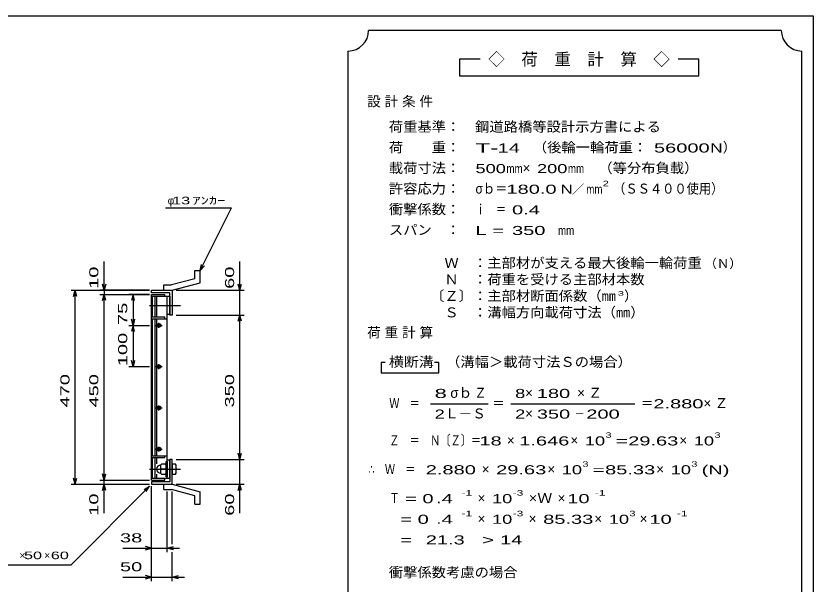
# Model space of a CAD drawing. Units: millimetres, scale not verified. Extents: x -1820 to 1731, y -1282 to 1054.
# Drawn here: x -201 to 1731, y -324 to 1054 of the extents above; entities that cross this region are included whole.
import ezdxf
from ezdxf.enums import TextEntityAlignment as Align

# ---------------------------------------------------------------- set-up
doc = ezdxf.new("R2010")
doc.units = ezdxf.units.MM
doc.header["$LTSCALE"] = 10
doc.linetypes.add('CHAIN', pattern=[18.5, 12, -1.5, 3.5, -1.5])
for name, color, linetype, lineweight in [('0_2', 150, 'Continuous', 25), ('16', 3, 'Continuous', 25), ('19', 6, 'Continuous', 25), ('22', 2, 'Continuous', 25)]:
    doc.layers.add(name, color=color, linetype=linetype, lineweight=lineweight)
doc.styles.add('ベクトル', font='')
doc.styles.get('ベクトル').set_extended_font_data('ベクトル')

msp = doc.modelspace()

# ---------------------------------------------------------------- linework, layer by layer
at = {"layer": '0_2'}
for p, q in [((-1729, 1053.5), (1731, 1053.5)), ((1731, 1053.5), (1731, -1146.5))]:
    msp.add_line(p, q, dxfattribs=at)
at = {"layer": '16'}
for p, q in [((128, 378.5), (160, 378.5)), ((128, 374), (128, 378.5)), ((128, 374), (160, 374)), ((128, -67), (128, 374)), ((128, 374), (166, 374)), ((130, 324), (130, 374)), ((137, 324), (137, 374)), ((141, 324), (141, 374)), ((160, 374), (160, 378.5)), ((166, -67), (166, 374)), ((166, 374), (172, 374)), ((172, 374), (172, 330)), ((172, 330), (166, 330)), ((128, 319.5), (128, 324)), ((128, 324), (160, 324)), ((128, 319.5), (166, 319.5)), ((130, -12.5), (130, 319.5)), ((137, -12.5), (137, 319.5)), ((141, -12.5), (141, 319.5)), ((146, 297.5), (146, 309.5)), ((160, 319.5), (160, 324)), ((138, 303.5), (154, 303.5)), ((144, 306.5), (148, 306.5)), ((144, 300.5), (148, 300.5)), ((138, 203.5), (154, 203.5)), ((144, 206.5), (148, 206.5)), ((144, 200.5), (148, 200.5)), ((146, 197.5), (146, 209.5)), ((138, 103.5), (154, 103.5)), ((144, 106.5), (148, 106.5)), ((144, 100.5), (148, 100.5)), ((146, 97.5), (146, 109.5)), ((138, 3.5), (154, 3.5)), ((144, 6.5), (148, 6.5)), ((144, 0.5), (148, 0.5)), ((146, -2.5), (146, 9.5)), ((128, -17), (128, -12.5)), ((128, -12.5), (166, -12.5)), ((128, -17), (160, -17)), ((130, -67), (130, -17)), ((137, -67), (137, -17)), ((141, -32), (141, -17)), ((160, -17), (160, -12.5)), ((152, -33), (150, -35)), ((150, -35), (150, -55)), ((161, -33), (152, -33)), ((163, -35), (161, -33)), ((163, -63.5), (163, -26.5)), ((163, -26.5), (166, -26.5)), ((172, -23), (166, -23)), ((166, -26.5), (166, -63.5)), ((172, -67), (172, -23)), ((141, -67), (141, -57.5)), ((150, -43), (152, -45)), ((152, -45), (150, -47)), ((150, -55), (152, -57)), ((161, -45), (152, -45)), ((152, -57), (161, -57)), ((161, -45), (163, -43)), ((163, -47), (161, -45)), ((161, -57), (163, -55)), ((128, -67), (160, -67)), ((128, -71.5), (128, -67)), ((128, -67), (166, -67)), ((128, -71.5), (160, -71.5)), ((160, -71.5), (160, -67)), ((166, -63.5), (163, -63.5)), ((166, -67), (172, -67))]:
    msp.add_line(p, q, dxfattribs=at)
at = {"layer": '16', "linetype": 'CHAIN'}
for p, q in [((123, 352), (198, 352)), ((123, -45), (198, -45))]:
    msp.add_line(p, q, dxfattribs=at)
at = {"layer": '16'}
for centre, radius, start, end in [((144, 303.5), 3, 90, 270), ((146, 303.5), 4, 46.6, 133.4), ((146, 303.5), 4, 226.6, 313.4), ((148, 303.5), 3, 270, 90), ((144, 203.5), 3, 90, 270), ((146, 203.5), 4, 46.6, 133.4), ((146, 203.5), 4, 226.6, 313.4), ((148, 203.5), 3, 270, 90), ((144, 103.5), 3, 90, 270), ((146, 103.5), 4, 46.6, 133.4), ((146, 103.5), 4, 226.6, 313.4), ((148, 103.5), 3, 270, 90), ((144, 3.5), 3, 90, 270), ((146, 3.5), 4, 46.6, 133.4), ((146, 3.5), 4, 226.6, 313.4), ((148, 3.5), 3, 270, 90), ((150, -45), 10, 90, 270)]:
    msp.add_arc(centre, radius, start, end, dxfattribs=at)
at = {"layer": '19'}
for p, q in [((232.61, 436.62), (245.61, 436.62)), ((232.61, 416.6), (232.61, 436.62)), ((245.61, 406.62), (245.61, 436.62)), ((232.61, 416.6), (176.28, 401.51)), ((178, 388.5), (245.61, 406.62)), ((128, 382.5), (128, 388.5)), ((128, 388.5), (178, 388.5)), ((157.99, 401.51), (176.28, 401.51)), ((157.99, 388.51), (157.99, 401.51)), ((158, 388.5), (178, 388.5)), ((178, 388.5), (178, 328.5)), ((172, 382.5), (128, 382.5)), ((172, 328.5), (172, 382.5)), ((178, 328.5), (172, 328.5)), ((178, -21.5), (172, -21.5)), ((172, -21.5), (172, -75.5)), ((178, -81.5), (178, -21.5)), ((186, -33), (178, -33)), ((178, -33), (178, -57)), ((188, -35), (186, -33)), ((188, -55), (188, -35)), ((178, -45), (186, -45)), ((178, -57), (186, -57)), ((188, -43), (186, -45)), ((186, -45), (188, -47)), ((186, -57), (188, -55)), ((128, -75.5), (128, -81.5)), ((172, -75.5), (128, -75.5)), ((128, -81.5), (178, -81.5)), ((157.99, -94.51), (157.99, -81.51)), ((157.99, -94.51), (176.28, -94.51)), ((158, -81.5), (178, -81.5)), ((232.61, -109.6), (176.28, -94.51)), ((178, -81.5), (245.61, -99.62)), ((232.61, -129.62), (232.61, -109.6)), ((245.61, -129.62), (245.61, -99.62)), ((232.61, -129.62), (245.61, -129.62))]:
    msp.add_line(p, q, dxfattribs=at)
at = {"layer": '22', "color": 4}
for p, q in [((1654, 1018.5), (654, 1018.5)), ((604, 968.5), (604, -581.5)), ((1704, -581.5), (1704, 968.5)), ((924, 948.5), (874, 948.5)), ((874, 948.5), (874, 908.5)), ((1454, 948.5), (1404, 948.5)), ((1454, 908.5), (1454, 948.5)), ((874, 908.5), (1454, 908.5)), ((162, 588.5), (322, 588.5)), ((246, 436.5), (322, 588.5)), ((13, 388.5), (13, 458.5)), ((246, 436.5), (249, 451.1)), ((246, 436.5), (256, 447.5)), ((342, 388.5), (342, 458.5)), ((-67, 388.5), (123, 388.5)), ((-61, 373.5), (-57, 388.5)), ((-53, 373.5), (-57, 388.5)), ((-57, -81.5), (-57, 388.5)), ((123, 388.5), (3, 388.5)), ((13, 388.5), (9, 403.5)), ((17, 403.5), (13, 388.5)), ((13, 388.5), (13, 378.5)), ((188, 388.5), (352, 388.5)), ((342, 388.5), (338, 403.5)), ((342, 388.5), (346, 403.5)), ((342, 328.5), (342, 388.5)), ((3, 378.5), (123, 378.5)), ((9, 363.5), (13, 378.5)), ((17, 363.5), (13, 378.5)), ((13, -71.5), (13, 378.5)), ((123, 378.5), (73, 378.5)), ((83, 378.5), (79, 363.5)), ((87, 363.5), (83, 378.5)), ((83, 378.5), (83, 303.5)), ((188, 328.5), (352, 328.5)), ((338, 313.5), (342, 328.5)), ((346, 313.5), (342, 328.5)), ((342, -21.5), (342, 328.5)), ((83, 303.5), (79, 318.5)), ((87, 318.5), (83, 303.5)), ((73, 303.5), (123, 303.5)), ((83, 303.5), (79, 288.5)), ((87, 288.5), (83, 303.5)), ((83, 303.5), (83, 203.5)), ((83, 203.5), (79, 218.5)), ((87, 218.5), (83, 203.5)), ((694, 213.5), (684, 213.5)), ((684, 213.5), (684, 188.5)), ((824, 213.5), (814, 213.5)), ((824, 188.5), (824, 213.5)), ((73, 203.5), (123, 203.5)), ((684, 188.5), (824, 188.5)), ((804, 113.5), (944, 113.5)), ((999, 113.5), (1299, 113.5)), ((342, -21.5), (338, -6.5)), ((342, -21.5), (346, -6.5)), ((188, -21.5), (352, -21.5)), ((342, -81.5), (342, -21.5)), ((13, -71.5), (9, -56.5)), ((13, -71.5), (17, -56.5)), ((-57, -81.5), (-61, -66.5)), ((-57, -81.5), (-53, -66.5)), ((3, -71.5), (123, -71.5)), ((13, -81.5), (13, -71.5)), ((-67, -81.5), (123, -81.5)), ((-67, -276.5), (123, -86.5)), ((3, -81.5), (123, -81.5)), ((9, -96.5), (13, -81.5)), ((17, -96.5), (13, -81.5)), ((13, -151.5), (13, -81.5)), ((110, -94.5), (123, -86.5)), ((115, -99.5), (123, -86.5)), ((128, -246.5), (128, -86.5)), ((128, -316.5), (128, -86.5)), ((188, -81.5), (352, -81.5)), ((338, -96.5), (342, -81.5)), ((346, -96.5), (342, -81.5)), ((342, -151.5), (342, -81.5)), ((166, -246.5), (166, -99.5)), ((178, -226.5), (178, -99.5)), ((58, -236.5), (128, -236.5)), ((128, -236.5), (113, -232.5)), ((113, -240.5), (128, -236.5)), ((128, -236.5), (166, -236.5)), ((166, -236.5), (181, -232.5)), ((181, -240.5), (166, -236.5)), ((166, -236.5), (196, -236.5)), ((178, -316.5), (178, -246.5)), ((-267, -276.5), (-67, -276.5)), ((58, -306.5), (128, -306.5)), ((128, -306.5), (113, -302.5)), ((113, -310.5), (128, -306.5)), ((128, -306.5), (178, -306.5)), ((178, -306.5), (193, -302.5)), ((193, -310.5), (178, -306.5)), ((178, -306.5), (208, -306.5))]:
    msp.add_line(p, q, dxfattribs=at)
for centre, start, end in [((604, 1018.5), 270, 0), ((1704, 1018.5), 180, 270)]:
    msp.add_arc(centre, 50, start, end, dxfattribs=at)

# ---------------------------------------------------------------- texts
at = {"layer": '22', "style": 'ベクトル'}
for s, height, p in [('◇\u3000荷\u3000重\u3000計\u3000算\u3000◇', 29.33, (944, 948.5)), ('）', 24.19, (1512, 735)), ('×', 24.19, (1027, 685)), ('／', 21.99, (1146.5, 633.5)), ('φ', 18.33, (167, 606)), ('（Ｎ）', 21.99, (1468, 453.5)), ('）', 24.19, (1273, 375)), ('σｂ', 24.19, (852, 140)), ('×', 24.19, (1033, 140)), ('Ｌ－Ｓ', 24.19, (839, 90)), ('×', 24.19, (1033, 90)), ('×', 24.19, (989, 25)), ('×', 24.19, (1143, 25)), ('×', 24.19, (1407, 25)), ('×', 24.19, (928, -45)), ('×', 24.19, (1087, -45)), ('×', 24.19, (1351, -45)), ('×', 24.19, (918, -115)), ('×', 24.19, (1112, -115)), ('×', 24.19, (918, -165)), ('×', 24.19, (1042, -165)), ('×', 24.19, (1201, -165)), ('×', 24.19, (1311, -165)), ('×', 18.33, (-192, -254)), ('×', 18.33, (-132, -254))]:
    msp.add_text(s, height=height, dxfattribs=at).set_placement(p, align=Align.MIDDLE_LEFT)
for s, height, width, p in [('荷重基準：\u3000', 24.19, 1.05, (703, 785)), ('鋼道路橋等設計示方書による', 24.19, 1.05, (912, 785)), ('荷\u3000\u3000重：\u3000', 24.19, 1.05, (703, 735)), ('T-', 21.99, 2, (913, 733.5)), (' 14 ', 21.99, 1.65, (953, 733.5)), ('（後輪一輪荷重：', 24.19, 1.05, (1052, 735)), (' 56000', 21.99, 1.65, (1332, 733.5)), ('N', 21.99, 1.4, (1482, 733.5)), ('載荷寸法：\u3000', 24.19, 1.05, (703, 685)), ('\u3000（等分布負載）', 24.19, 1.05, (1176, 685)), ('500', 21.99, 1.5, (913, 683.5)), ('mm', 21.99, 0.8, (988, 683.5)), ('200', 21.99, 1.5, (1062, 683.5)), ('mm', 21.99, 0.8, (1137, 683.5)), ('許容応力：\u3000', 24.19, 1.05, (703, 635)), ('σｂ＝', 24.19, 0.9, (913, 635)), ('180.0', 21.99, 1.65, (988, 633.5)), ('N', 21.99, 1.4, (1119, 633.5)), ('mm', 21.99, 0.8, (1181.5, 633.5)), ('2', 13.2, 1.5, (1221.5, 647.5)), ('（ＳＳ４００使用）', 24.19, 0.9, (1246.5, 635)), (' 13 ', 18.33, 1.6, (167, 606)), ('ｱﾝｶｰ', 18.33, 1.6, (227, 606)), ('衝撃係数：\u3000', 24.19, 1.05, (703, 585)), ('ｉ\u3000＝', 24.19, 0.75, (913, 585)), (' 0.4', 21.99, 1.65, (988, 583.5)), ('スパン\u3000：\u3000', 24.19, 1.05, (703, 535)), ('L =', 21.99, 1.65, (913, 533.5)), (' 350 ', 21.99, 1.65, (988, 533.5)), ('mm', 21.99, 0.8, (1113, 533.5)), ('\u3000Ｗ\u3000：主部材が支える最大後輪一輪荷重', 24.19, 1.05, (803, 455)), ('\u3000Ｎ\u3000：荷重を受ける主部材本数', 24.19, 1.05, (803, 415)), ('〔Ｚ〕：主部材断面係数（㎜', 24.19, 1.05, (803, 375)), ('3', 11, 1.8, (1258, 381)), ('\u3000Ｓ\u3000：溝幅方向載荷寸法（㎜）', 24.19, 1.05, (803, 335)), ('横断溝', 24.19, 1.1, (703, 215)), ('\u3000（溝幅＞載荷寸法Ｓの場合）', 24.19, 1.05, (807, 215)), ('8', 21.99, 1.8, (814, 138.5)), ('Ｚ', 24.19, 0.9, (910, 140)), ('8', 21.99, 1.5, (1009, 138.5)), (' 180 ', 21.99, 1.65, (1048, 138.5)), ('Ｗ\u3000＝', 24.19, 0.75, (704, 115)), ('＝', 24.19, 0.9, (954, 115)), ('＝', 24.19, 0.9, (1314, 115)), ('2.880', 21.99, 1.65, (1344, 113.5)), ('2', 21.99, 1.5, (814, 88.5)), ('2', 21.99, 1.5, (1009, 88.5)), (' 350 ', 21.99, 1.65, (1048, 88.5)), (' 200 ', 21.99, 1.65, (1168, 88.5)), ('－', 24.19, 0.75, (1153, 90)), ('Ｚ\u3000＝\u3000Ｎ〔Ｚ〕＝', 24.19, 0.75, (704, 25)), ('3', 13.2, 1.5, (1228, 37.5)), ('3', 13.2, 1.5, (1492, 37.5)), (' 18 ', 21.99, 1.65, (909, 23.5)), ('1.646', 21.99, 1.65, (1019, 23.5)), ('10', 21.99, 1.5, (1178, 23.5)), ('=', 21.99, 1.7, (1253, 23.5)), ('29.63', 21.99, 1.65, (1283, 23.5)), ('10', 21.99, 1.5, (1442, 23.5)), ('∴\u3000Ｗ\u3000＝', 24.19, 0.75, (654, -45)), (' 2.880', 21.99, 1.65, (779, -46.5)), ('29.63', 21.99, 1.65, (963, -46.5)), ('10', 21.99, 1.5, (1122, -46.5)), ('3', 13.2, 1.5, (1172, -32.5)), ('85.33', 21.99, 1.65, (1227, -46.5)), ('10', 21.99, 1.5, (1386, -46.5)), ('3', 13.2, 1.5, (1436, -32.5)), ('(N)', 21.99, 1.65, (1461, -46.5)), ('=', 21.99, 1.7, (1197, -46.5)), ('-1', 13.2, 1.65, (879, -102.5)), ('-3', 13.2, 1.65, (1003, -102.5)), ('-1', 13.2, 1.65, (1202, -102.5)), ('Ｔ', 24.19, 0.75, (704, -115)), (' = 0', 21.99, 1.65, (729, -116.5)), (' .4 ', 21.99, 1.65, (804, -116.5)), ('10', 21.99, 1.5, (953, -116.5)), ('×Ｗ', 24.19, 1.1, (1042, -115)), (' 10 ', 21.99, 1.65, (1122, -116.5)), ('-1', 13.2, 1.65, (879, -152.5)), ('-3', 13.2, 1.65, (1003, -152.5)), ('3', 13.2, 1.5, (1286, -152.5)), ('-1', 13.2, 1.65, (1401, -152.5)), ('  = 0', 21.99, 1.65, (704, -166.5)), (' .4 ', 21.99, 1.65, (804, -166.5)), ('10', 21.99, 1.5, (953, -166.5)), ('85.33', 21.99, 1.65, (1077, -166.5)), ('10', 21.99, 1.5, (1236, -166.5)), (' 10 ', 21.99, 1.65, (1321, -166.5)), (' 38 ', 21.99, 1.65, (38, -211.5)), ('  =', 21.99, 1.65, (704, -216.5)), (' 21.3', 21.99, 1.65, (779, -216.5)), ('>', 21.99, 1.7, (929, -216.5)), (' 14 ', 21.99, 1.65, (959, -216.5)), (' 50 ', 18.33, 1.6, (-192, -254)), (' 60 ', 18.33, 1.6, (-127, -254)), (' 50 ', 21.99, 1.65, (38, -281.5)), ('衝撃係数考慮の場合', 24.19, 1.05, (703, -295))]:
    msp.add_text(s, height=height, dxfattribs=dict(at, width=width)).set_placement(p, align=Align.MIDDLE_LEFT)
at = {"layer": '22', "style": 'ベクトル', "width": 1.65}
for s, p in [(' 10 ', (-12, 378.5)), (' 60 ', (317, 378.5)), (' 75 ', (58, 291)), (' 100 ', (58, 191)), (' 470 ', (-82, 91)), (' 450 ', (-12, 91)), (' 350 ', (317, 91)), (' 10 ', (-12, -171.5)), (' 60 ', (317, -171.5))]:
    msp.add_text(s, height=21.99, rotation=90, dxfattribs=at).set_placement(p, align=Align.MIDDLE_LEFT)
at = {"layer": '22', "char_height": 24.19, "attachment_point": 4, "style": 'ベクトル'}
for s, insert in [('\\T1.28;設計条件', (650.5, 845)), ('\\T1.28;荷重計算', (650.5, 285)), ('\\T1.42;×Ｚ', (1159.5, 140)), ('\\T1.42;×Ｚ', (1465.5, 115))]:
    msp.add_mtext(s, dxfattribs=dict(at, insert=insert))

doc.saveas('drawing.dxf')
